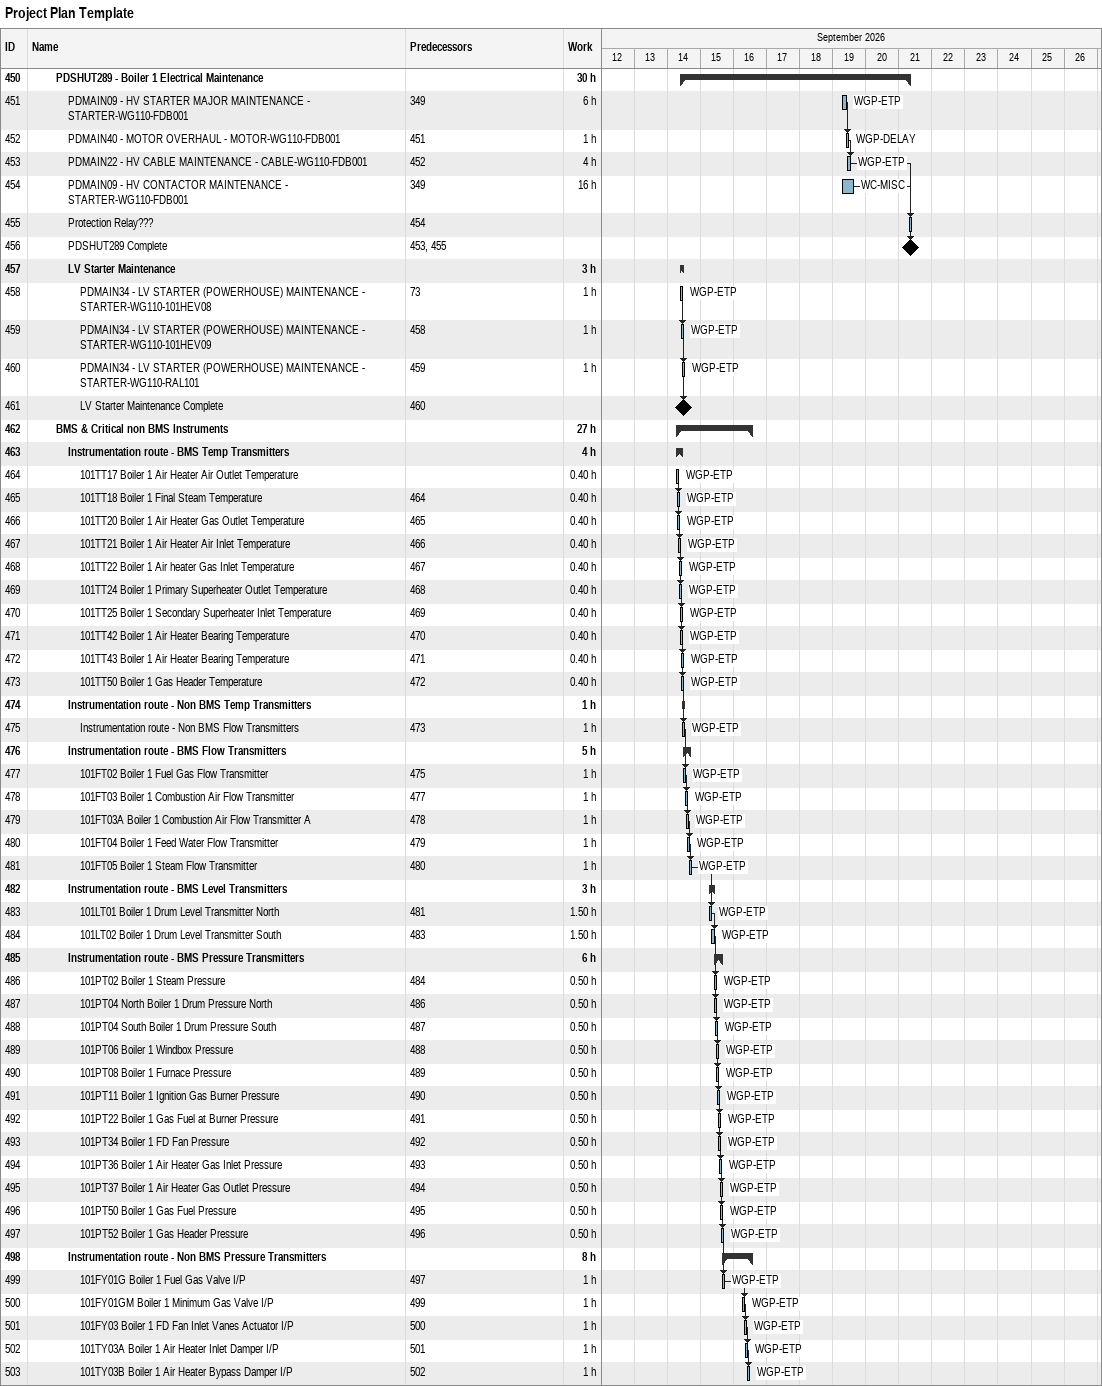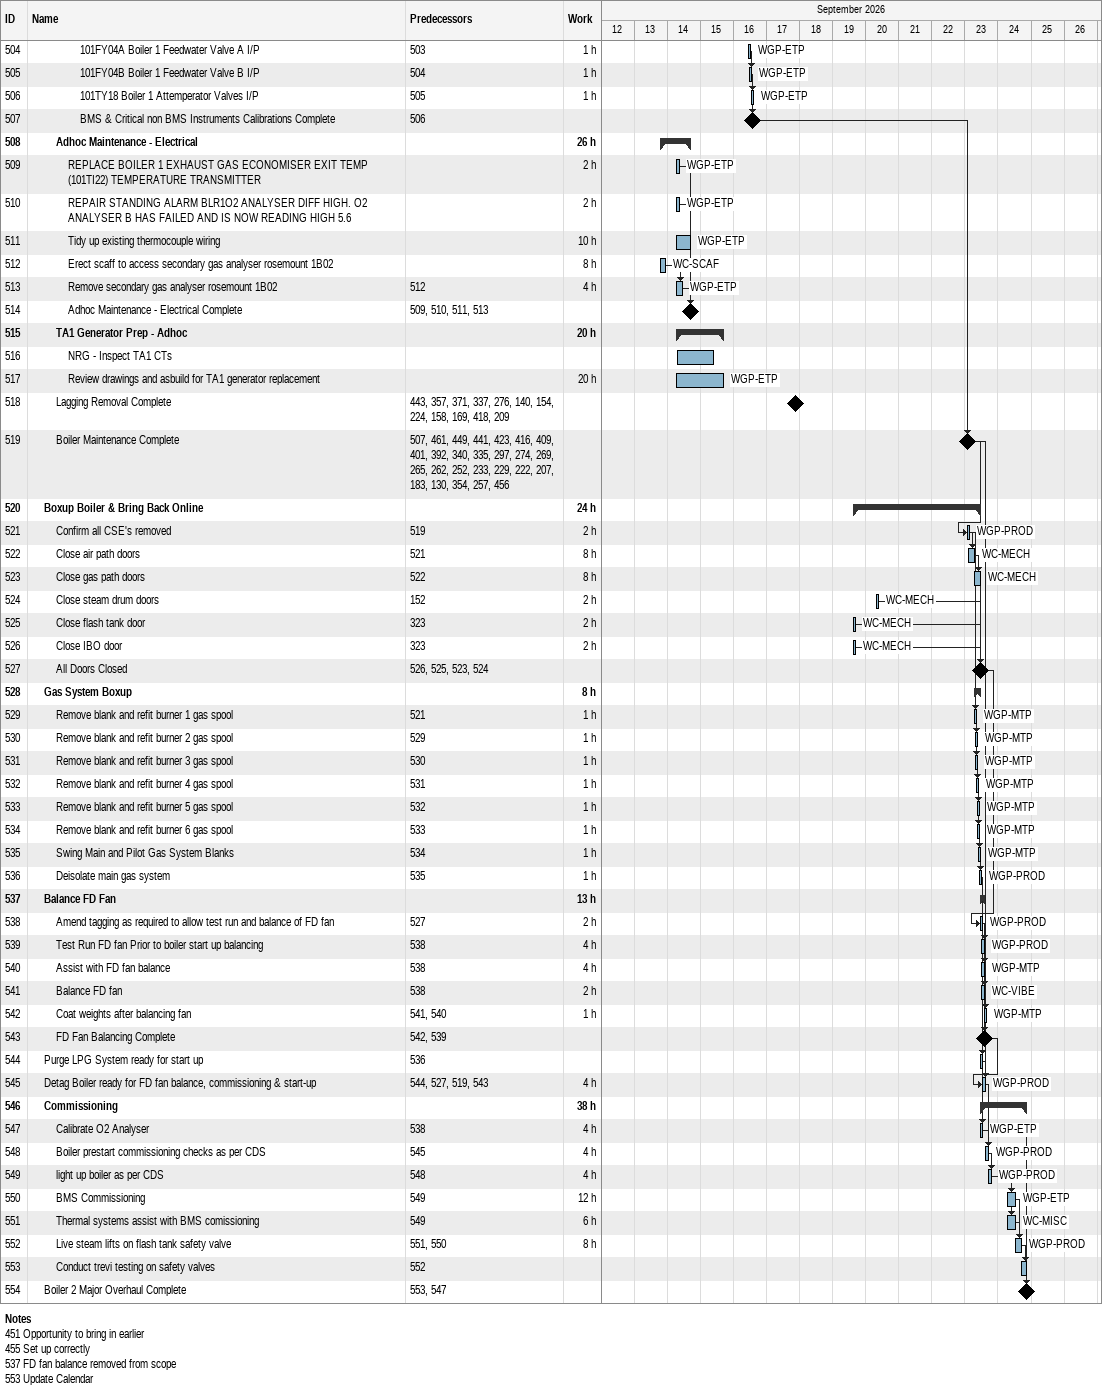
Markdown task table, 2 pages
Project Plan Template

| ID | Level | Task | Start | Finish | Predecessors | Resources | Work (h) |
|---|---|---|---|---|---|---|---|
| 450 | 3 | **PDSHUT289 - Boiler 1 Electrical Maintenance** | 2026-09-14 | 2026-09-21 |  |  | 30 |
| 451 | 4 | PDMAIN09 - HV STARTER MAJOR MAINTENANCE - STARTER-WG110-FDB001 | 2026-09-19 | 2026-09-19 | 349 | WGP-ETP | 6 |
| 452 | 4 | PDMAIN40 - MOTOR OVERHAUL - MOTOR-WG110-FDB001 | 2026-09-19 | 2026-09-19 | 451 | WGP-DELAY | 1 |
| 453 | 4 | PDMAIN22 - HV CABLE MAINTENANCE - CABLE-WG110-FDB001 | 2026-09-19 | 2026-09-19 | 452 | WGP-ETP | 4 |
| 454 | 4 | PDMAIN09 - HV CONTACTOR MAINTENANCE - STARTER-WG110-FDB001 | 2026-09-19 | 2026-09-19 | 349 | WC-MISC | 16 |
| 455 | 4 | Protection Relay??? | 2026-09-21 | 2026-09-21 | 454 |  |  |
| 456 | 4 | PDSHUT289 Complete (milestone) | 2026-09-21 | 2026-09-21 | 453, 455 |  |  |
| 457 | 4 | **LV Starter Maintenance** | 2026-09-14 | 2026-09-14 |  |  | 3 |
| 458 | 5 | PDMAIN34 - LV STARTER (POWERHOUSE) MAINTENANCE - STARTER-WG110-101HEV08 | 2026-09-14 | 2026-09-14 | 73 | WGP-ETP | 1 |
| 459 | 5 | PDMAIN34 - LV STARTER (POWERHOUSE) MAINTENANCE - STARTER-WG110-101HEV09 | 2026-09-14 | 2026-09-14 | 458 | WGP-ETP | 1 |
| 460 | 5 | PDMAIN34 - LV STARTER (POWERHOUSE) MAINTENANCE - STARTER-WG110-RAL101 | 2026-09-14 | 2026-09-14 | 459 | WGP-ETP | 1 |
| 461 | 5 | LV Starter Maintenance Complete (milestone) | 2026-09-14 | 2026-09-14 | 460 |  |  |
| 462 | 3 | **BMS & Critical non BMS Instruments** | 2026-09-14 | 2026-09-16 |  |  | 27 |
| 463 | 4 | **Instrumentation route - BMS Temp Transmitters** | 2026-09-14 | 2026-09-14 |  |  | 4 |
| 464 | 5 | 101TT17 Boiler 1 Air Heater Air Outlet Temperature | 2026-09-14 | 2026-09-14 |  | WGP-ETP | 0.40 |
| 465 | 5 | 101TT18 Boiler 1 Final Steam Temperature | 2026-09-14 | 2026-09-14 | 464 | WGP-ETP | 0.40 |
| 466 | 5 | 101TT20 Boiler 1 Air Heater Gas Outlet Temperature | 2026-09-14 | 2026-09-14 | 465 | WGP-ETP | 0.40 |
| 467 | 5 | 101TT21 Boiler 1 Air Heater Air Inlet Temperature | 2026-09-14 | 2026-09-14 | 466 | WGP-ETP | 0.40 |
| 468 | 5 | 101TT22 Boiler 1 Air heater Gas Inlet Temperature | 2026-09-14 | 2026-09-14 | 467 | WGP-ETP | 0.40 |
| 469 | 5 | 101TT24 Boiler 1 Primary Superheater Outlet Temperature | 2026-09-14 | 2026-09-14 | 468 | WGP-ETP | 0.40 |
| 470 | 5 | 101TT25 Boiler 1 Secondary Superheater Inlet Temperature | 2026-09-14 | 2026-09-14 | 469 | WGP-ETP | 0.40 |
| 471 | 5 | 101TT42 Boiler 1 Air Heater Bearing Temperature | 2026-09-14 | 2026-09-14 | 470 | WGP-ETP | 0.40 |
| 472 | 5 | 101TT43 Boiler 1 Air Heater Bearing Temperature | 2026-09-14 | 2026-09-14 | 471 | WGP-ETP | 0.40 |
| 473 | 5 | 101TT50 Boiler 1 Gas Header Temperature | 2026-09-14 | 2026-09-14 | 472 | WGP-ETP | 0.40 |
| 474 | 4 | **Instrumentation route - Non BMS Temp Transmitters** | 2026-09-14 | 2026-09-14 |  |  | 1 |
| 475 | 5 | Instrumentation route - Non BMS Flow Transmitters | 2026-09-14 | 2026-09-14 | 473 | WGP-ETP | 1 |
| 476 | 4 | **Instrumentation route - BMS Flow Transmitters** | 2026-09-14 | 2026-09-14 |  |  | 5 |
| 477 | 5 | 101FT02 Boiler 1 Fuel Gas Flow Transmitter | 2026-09-14 | 2026-09-14 | 475 | WGP-ETP | 1 |
| 478 | 5 | 101FT03 Boiler 1 Combustion Air Flow Transmitter | 2026-09-14 | 2026-09-14 | 477 | WGP-ETP | 1 |
| 479 | 5 | 101FT03A Boiler 1 Combustion Air Flow Transmitter A | 2026-09-14 | 2026-09-14 | 478 | WGP-ETP | 1 |
| 480 | 5 | 101FT04 Boiler 1 Feed Water Flow Transmitter | 2026-09-14 | 2026-09-14 | 479 | WGP-ETP | 1 |
| 481 | 5 | 101FT05 Boiler 1 Steam Flow Transmitter | 2026-09-14 | 2026-09-14 | 480 | WGP-ETP | 1 |
| 482 | 4 | **Instrumentation route - BMS Level Transmitters** | 2026-09-15 | 2026-09-15 |  |  | 3 |
| 483 | 5 | 101LT01 Boiler 1 Drum Level Transmitter North | 2026-09-15 | 2026-09-15 | 481 | WGP-ETP | 1.50 |
| 484 | 5 | 101LT02 Boiler 1 Drum Level Transmitter South | 2026-09-15 | 2026-09-15 | 483 | WGP-ETP | 1.50 |
| 485 | 4 | **Instrumentation route - BMS Pressure Transmitters** | 2026-09-15 | 2026-09-15 |  |  | 6 |
| 486 | 5 | 101PT02 Boiler 1 Steam Pressure | 2026-09-15 | 2026-09-15 | 484 | WGP-ETP | 0.50 |
| 487 | 5 | 101PT04 North Boiler 1 Drum Pressure North | 2026-09-15 | 2026-09-15 | 486 | WGP-ETP | 0.50 |
| 488 | 5 | 101PT04 South Boiler 1 Drum Pressure South | 2026-09-15 | 2026-09-15 | 487 | WGP-ETP | 0.50 |
| 489 | 5 | 101PT06 Boiler 1 Windbox Pressure | 2026-09-15 | 2026-09-15 | 488 | WGP-ETP | 0.50 |
| 490 | 5 | 101PT08 Boiler 1 Furnace Pressure | 2026-09-15 | 2026-09-15 | 489 | WGP-ETP | 0.50 |
| 491 | 5 | 101PT11 Boiler 1 Ignition Gas Burner Pressure | 2026-09-15 | 2026-09-15 | 490 | WGP-ETP | 0.50 |
| 492 | 5 | 101PT22 Boiler 1 Gas Fuel at Burner Pressure | 2026-09-15 | 2026-09-15 | 491 | WGP-ETP | 0.50 |
| 493 | 5 | 101PT34 Boiler 1 FD Fan Pressure | 2026-09-15 | 2026-09-15 | 492 | WGP-ETP | 0.50 |
| 494 | 5 | 101PT36 Boiler 1 Air Heater Gas Inlet Pressure | 2026-09-15 | 2026-09-15 | 493 | WGP-ETP | 0.50 |
| 495 | 5 | 101PT37 Boiler 1 Air Heater Gas Outlet Pressure | 2026-09-15 | 2026-09-15 | 494 | WGP-ETP | 0.50 |
| 496 | 5 | 101PT50 Boiler 1 Gas Fuel Pressure | 2026-09-15 | 2026-09-15 | 495 | WGP-ETP | 0.50 |
| 497 | 5 | 101PT52 Boiler 1 Gas Header Pressure | 2026-09-15 | 2026-09-15 | 496 | WGP-ETP | 0.50 |
| 498 | 4 | **Instrumentation route - Non BMS Pressure Transmitters** | 2026-09-15 | 2026-09-16 |  |  | 8 |
| 499 | 5 | 101FY01G Boiler 1 Fuel Gas Valve I/P | 2026-09-15 | 2026-09-15 | 497 | WGP-ETP | 1 |
| 500 | 5 | 101FY01GM Boiler 1 Minimum Gas Valve I/P | 2026-09-16 | 2026-09-16 | 499 | WGP-ETP | 1 |
| 501 | 5 | 101FY03 Boiler 1 FD Fan Inlet Vanes Actuator I/P | 2026-09-16 | 2026-09-16 | 500 | WGP-ETP | 1 |
| 502 | 5 | 101TY03A Boiler 1 Air Heater Inlet Damper I/P | 2026-09-16 | 2026-09-16 | 501 | WGP-ETP | 1 |
| 503 | 5 | 101TY03B Boiler 1 Air Heater Bypass Damper I/P | 2026-09-16 | 2026-09-16 | 502 | WGP-ETP | 1 |
| 504 | 5 | 101FY04A Boiler 1 Feedwater Valve A I/P | 2026-09-16 | 2026-09-16 | 503 | WGP-ETP | 1 |
| 505 | 5 | 101FY04B Boiler 1 Feedwater Valve B I/P | 2026-09-16 | 2026-09-16 | 504 | WGP-ETP | 1 |
| 506 | 5 | 101TY18 Boiler 1 Attemperator Valves I/P | 2026-09-16 | 2026-09-16 | 505 | WGP-ETP | 1 |
| 507 | 5 | BMS & Critical non BMS Instruments Calibrations Complete (milestone) | 2026-09-16 | 2026-09-16 | 506 |  |  |
| 508 | 3 | **Adhoc Maintenance - Electrical** | 2026-09-13 | 2026-09-14 |  |  | 26 |
| 509 | 4 | REPLACE BOILER 1 EXHAUST GAS ECONOMISER EXIT TEMP (101TI22) TEMPERATURE TRANSMITTER | 2026-09-14 | 2026-09-14 |  | WGP-ETP | 2 |
| 510 | 4 | REPAIR STANDING ALARM BLR1O2 ANALYSER DIFF HIGH. O2 ANALYSER B HAS FAILED AND IS NOW READING HIGH 5.6 | 2026-09-14 | 2026-09-14 |  | WGP-ETP | 2 |
| 511 | 4 | Tidy up existing thermocouple wiring | 2026-09-14 | 2026-09-14 |  | WGP-ETP | 10 |
| 512 | 4 | Erect scaff to access secondary gas analyser rosemount 1B02 | 2026-09-13 | 2026-09-13 |  | WC-SCAF | 8 |
| 513 | 4 | Remove secondary gas analyser rosemount 1B02 | 2026-09-14 | 2026-09-14 | 512 | WGP-ETP | 4 |
| 514 | 4 | Adhoc Maintenance - Electrical Complete (milestone) | 2026-09-14 | 2026-09-14 | 509, 510, 511, 513 |  |  |
| 515 | 3 | **TA1 Generator Prep - Adhoc** | 2026-09-14 | 2026-09-15 |  |  | 20 |
| 516 | 4 | NRG - Inspect TA1 CTs | 2026-09-14 | 2026-09-15 |  |  |  |
| 517 | 4 | Review drawings and asbuild for TA1 generator replacement | 2026-09-14 | 2026-09-15 |  | WGP-ETP | 20 |
| 518 | 3 | Lagging Removal Complete (milestone) | 2026-09-17 | 2026-09-17 | 443, 357, 371, 337, 276, 140, 154, 224, 158, 169, 418, 209 |  |  |
| 519 | 3 | Boiler Maintenance Complete (milestone) | 2026-09-23 | 2026-09-23 | 507, 461, 449, 441, 423, 416, 409, 401, 392, 340, 335, 297, 274, 269, 265, 262, 252, 233, 229, 222, 207, 183, 130, 354, 257, 456 |  |  |
| 520 | 2 | **Boxup Boiler & Bring Back Online** | 2026-09-19 | 2026-09-23 |  |  | 24 |
| 521 | 3 | Confirm all CSE's removed | 2026-09-23 | 2026-09-23 | 519 | WGP-PROD | 2 |
| 522 | 3 | Close air path doors | 2026-09-23 | 2026-09-23 | 521 | WC-MECH | 8 |
| 523 | 3 | Close gas path doors | 2026-09-23 | 2026-09-23 | 522 | WC-MECH | 8 |
| 524 | 3 | Close steam drum doors | 2026-09-20 | 2026-09-20 | 152 | WC-MECH | 2 |
| 525 | 3 | Close flash tank door | 2026-09-19 | 2026-09-19 | 323 | WC-MECH | 2 |
| 526 | 3 | Close IBO door | 2026-09-19 | 2026-09-19 | 323 | WC-MECH | 2 |
| 527 | 3 | All Doors Closed (milestone) | 2026-09-23 | 2026-09-23 | 526, 525, 523, 524 |  |  |
| 528 | 2 | **Gas System Boxup** | 2026-09-23 | 2026-09-23 |  |  | 8 |
| 529 | 3 | Remove blank and refit burner 1 gas spool | 2026-09-23 | 2026-09-23 | 521 | WGP-MTP | 1 |
| 530 | 3 | Remove blank and refit burner 2 gas spool | 2026-09-23 | 2026-09-23 | 529 | WGP-MTP | 1 |
| 531 | 3 | Remove blank and refit burner 3 gas spool | 2026-09-23 | 2026-09-23 | 530 | WGP-MTP | 1 |
| 532 | 3 | Remove blank and refit burner 4 gas spool | 2026-09-23 | 2026-09-23 | 531 | WGP-MTP | 1 |
| 533 | 3 | Remove blank and refit burner 5 gas spool | 2026-09-23 | 2026-09-23 | 532 | WGP-MTP | 1 |
| 534 | 3 | Remove blank and refit burner 6 gas spool | 2026-09-23 | 2026-09-23 | 533 | WGP-MTP | 1 |
| 535 | 3 | Swing Main and Pilot Gas System Blanks | 2026-09-23 | 2026-09-23 | 534 | WGP-MTP | 1 |
| 536 | 3 | Deisolate main gas system | 2026-09-23 | 2026-09-23 | 535 | WGP-PROD | 1 |
| 537 | 2 | **Balance FD Fan** | 2026-09-23 | 2026-09-23 |  |  | 13 |
| 538 | 3 | Amend tagging as required to allow test run and balance of FD fan | 2026-09-23 | 2026-09-23 | 527 | WGP-PROD | 2 |
| 539 | 3 | Test Run FD fan Prior to boiler start up balancing | 2026-09-23 | 2026-09-23 | 538 | WGP-PROD | 4 |
| 540 | 3 | Assist with FD fan balance | 2026-09-23 | 2026-09-23 | 538 | WGP-MTP | 4 |
| 541 | 3 | Balance FD fan | 2026-09-23 | 2026-09-23 | 538 | WC-VIBE | 2 |
| 542 | 3 | Coat weights after balancing fan | 2026-09-23 | 2026-09-23 | 541, 540 | WGP-MTP | 1 |
| 543 | 3 | FD Fan Balancing Complete (milestone) | 2026-09-23 | 2026-09-23 | 542, 539 |  |  |
| 544 | 2 | Purge LPG System ready for start up | 2026-09-23 | 2026-09-23 | 536 |  |  |
| 545 | 2 | Detag Boiler ready for FD fan balance, commissioning & start-up | 2026-09-23 | 2026-09-23 | 544, 527, 519, 543 | WGP-PROD | 4 |
| 546 | 2 | **Commissioning** | 2026-09-23 | 2026-09-24 |  |  | 38 |
| 547 | 3 | Calibrate O2 Analyser | 2026-09-23 | 2026-09-23 | 538 | WGP-ETP | 4 |
| 548 | 3 | Boiler prestart commissioning checks as per CDS | 2026-09-23 | 2026-09-23 | 545 | WGP-PROD | 4 |
| 549 | 3 | light up boiler as per CDS | 2026-09-23 | 2026-09-23 | 548 | WGP-PROD | 4 |
| 550 | 3 | BMS Commissioning | 2026-09-24 | 2026-09-24 | 549 | WGP-ETP | 12 |
| 551 | 3 | Thermal systems assist with BMS comissioning | 2026-09-24 | 2026-09-24 | 549 | WC-MISC | 6 |
| 552 | 3 | Live steam lifts on flash tank safety valve | 2026-09-24 | 2026-09-24 | 551, 550 | WGP-PROD | 8 |
| 553 | 3 | Conduct trevi testing on safety valves | 2026-09-24 | 2026-09-24 | 552 |  |  |
| 554 | 2 | Boiler 2 Major Overhaul Complete (milestone) | 2026-09-24 | 2026-09-24 | 553, 547 |  |  |

Notes
- 451: Opportunity to bring in earlier
- 455: Set up correctly
- 537: FD fan balance removed from scope
- 553: Update Calendar
